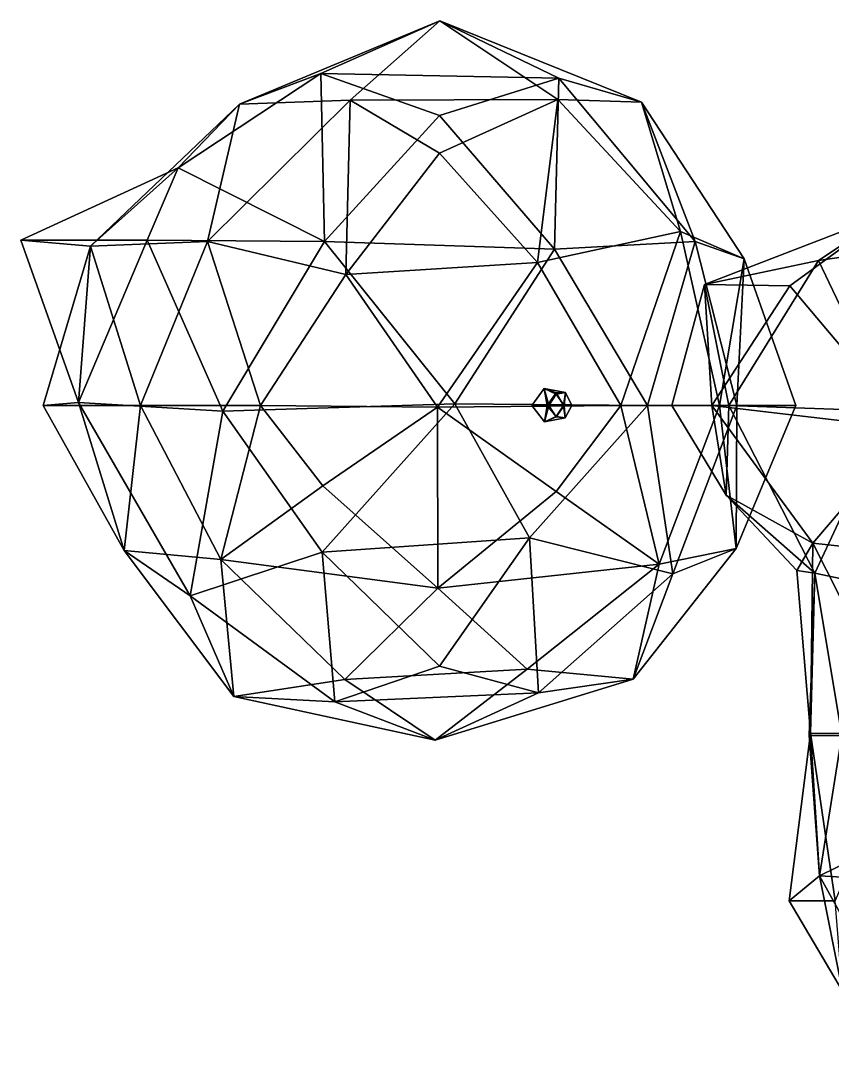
# Model space of a CAD drawing. Extents: x 290095 to 295679, y 4553756 to 4561441.
# Drawn here: x 293730.6 to 293818.2, y 4558997.1 to 4559108.8 of the extents above; entities that cross this region are included whole.
import ezdxf

# ---------------------------------------------------------------- set-up
doc = ezdxf.new("R2010")
doc.units = 0
doc.layers.add('Au_ppm_Pref_-_0_5', color=7, linetype='CONTINUOUS')

msp = doc.modelspace()

# ---------------------------------------------------------------- linework, layer by layer
at = {"layer": 'Au_ppm_Pref_-_0_5'}
for points in [[(293754.22, 4559099.79, 1828.57), (293775.84, 4559108.78, 1829.2), (293766.15, 4559100.2, 1833.92)], [(293775.84, 4559108.78, 1829.2), (293754.22, 4559099.79, 1828.57), (293763, 4559103.07, 1823.38)], [(293775.84, 4559108.78, 1829.2), (293763, 4559103.07, 1823.38), (293788.67, 4559102.6, 1823.15)], [(293788.57, 4559100.3, 1834.79), (293766.15, 4559100.2, 1833.92), (293775.84, 4559108.78, 1829.2)], [(293788.57, 4559100.3, 1834.79), (293775.84, 4559108.78, 1829.2), (293797.58, 4559099.99, 1828.54)], [(293797.58, 4559099.99, 1828.54), (293775.84, 4559108.78, 1829.2), (293788.67, 4559102.6, 1823.15)], [(293763.38, 4559084.97, 1817.38), (293763, 4559103.07, 1823.38), (293747.58, 4559092.92, 1822.18)], [(293754.22, 4559099.79, 1828.57), (293747.58, 4559092.92, 1822.18), (293763, 4559103.07, 1823.38)], [(293788.67, 4559102.6, 1823.15), (293763, 4559103.07, 1823.38), (293775.79, 4559098.57, 1818.88)], [(293775.79, 4559098.57, 1818.88), (293763, 4559103.07, 1823.38), (293763.38, 4559084.97, 1817.38)], [(293788.21, 4559084.12, 1817.85), (293788.67, 4559102.6, 1823.15), (293775.79, 4559098.57, 1818.88)], [(293788.21, 4559084.12, 1817.85), (293803.39, 4559084.95, 1822.95), (293788.67, 4559102.6, 1823.15)], [(293797.58, 4559099.99, 1828.54), (293788.67, 4559102.6, 1823.15), (293803.39, 4559084.95, 1822.95)], [(293750.74, 4559084.97, 1835.21), (293738.14, 4559084.45, 1829.08), (293754.22, 4559099.79, 1828.57)], [(293754.22, 4559099.79, 1828.57), (293738.14, 4559084.45, 1829.08), (293747.58, 4559092.92, 1822.18)], [(293750.74, 4559084.97, 1835.21), (293766.15, 4559100.2, 1833.92), (293765.69, 4559081.4, 1838.78)], [(293766.15, 4559100.2, 1833.92), (293750.74, 4559084.97, 1835.21), (293754.22, 4559099.79, 1828.57)], [(293766.15, 4559100.2, 1833.92), (293775.79, 4559094.48, 1838.38), (293765.69, 4559081.4, 1838.78)], [(293788.57, 4559100.3, 1834.79), (293775.79, 4559094.48, 1838.38), (293766.15, 4559100.2, 1833.92)], [(293788.57, 4559100.3, 1834.79), (293786.38, 4559082.7, 1839.44), (293775.79, 4559094.48, 1838.38)], [(293788.57, 4559100.3, 1834.79), (293801.79, 4559086.05, 1835.33), (293786.38, 4559082.7, 1839.44)], [(293788.57, 4559100.3, 1834.79), (293797.58, 4559099.99, 1828.54), (293801.79, 4559086.05, 1835.33)], [(293808.68, 4559083.1, 1829.31), (293801.79, 4559086.05, 1835.33), (293797.58, 4559099.99, 1828.54)], [(293797.58, 4559099.99, 1828.54), (293803.39, 4559084.95, 1822.95), (293808.68, 4559083.1, 1829.31)], [(293788.21, 4559084.12, 1817.85), (293775.79, 4559098.57, 1818.88), (293763.38, 4559084.97, 1817.38)], [(293786.38, 4559082.7, 1839.44), (293765.69, 4559081.4, 1838.78), (293775.79, 4559094.48, 1838.38)], [(293730.59, 4559085.1, 1823.37), (293747.58, 4559092.92, 1822.18), (293738.14, 4559084.45, 1829.08)], [(293730.59, 4559085.1, 1823.37), (293744.23, 4559085.1, 1820.38), (293747.58, 4559092.92, 1822.18)], [(293744.23, 4559085.1, 1820.38), (293763.38, 4559084.97, 1817.38), (293747.58, 4559092.92, 1822.18)], [(293816.7, 4559082.9, 1850.87), (293804.38, 4559080.31, 1847.13), (293824.45, 4559088.04, 1846.24)], [(293804.38, 4559080.31, 1847.13), (293813.59, 4559080.16, 1842.84), (293824.45, 4559088.04, 1846.24)], [(293813.59, 4559080.16, 1842.84), (293826.63, 4559064.74, 1843.66), (293824.45, 4559088.04, 1846.24)], [(293824.45, 4559088.04, 1846.24), (293839.75, 4559086.3, 1853.16), (293816.7, 4559082.9, 1850.87)], [(293795.37, 4559067.28, 1838.54), (293786.38, 4559082.7, 1839.44), (293801.79, 4559086.05, 1835.33)], [(293795.37, 4559067.28, 1838.54), (293801.79, 4559086.05, 1835.33), (293806.02, 4559067.28, 1834.36)], [(293808.68, 4559083.1, 1829.31), (293806.02, 4559067.28, 1834.36), (293801.79, 4559086.05, 1835.33)], [(293839.75, 4559086.3, 1853.16), (293824.48, 4559066.67, 1853.52), (293816.7, 4559082.9, 1850.87)], [(293736.81, 4559067.59, 1823.15), (293730.59, 4559085.1, 1823.37), (293738.14, 4559084.45, 1829.08)], [(293730.59, 4559085.1, 1823.37), (293736.81, 4559067.59, 1823.15), (293744.23, 4559085.1, 1820.38)], [(293752.41, 4559066.65, 1818.47), (293744.23, 4559085.1, 1820.38), (293736.81, 4559067.59, 1823.15)], [(293750.74, 4559084.97, 1835.21), (293743.51, 4559067.28, 1834.31), (293738.14, 4559084.45, 1829.08)], [(293743.51, 4559067.28, 1834.31), (293750.74, 4559084.97, 1835.21), (293756.48, 4559067.28, 1838.41)], [(293752.41, 4559066.65, 1818.47), (293763.38, 4559084.97, 1817.38), (293744.23, 4559085.1, 1820.38)], [(293765.69, 4559081.4, 1838.78), (293756.48, 4559067.28, 1838.41), (293750.74, 4559084.97, 1835.21)], [(293752.41, 4559066.65, 1818.47), (293777.45, 4559067.45, 1815.96), (293763.38, 4559084.97, 1817.38)], [(293788.21, 4559084.12, 1817.85), (293763.38, 4559084.97, 1817.38), (293777.45, 4559067.45, 1815.96)], [(293798.24, 4559067.28, 1818.73), (293803.39, 4559084.95, 1822.95), (293788.21, 4559084.12, 1817.85)], [(293798.24, 4559067.28, 1818.73), (293807.9, 4559067.28, 1824.24), (293803.39, 4559084.95, 1822.95)], [(293807.9, 4559067.28, 1824.24), (293808.68, 4559083.1, 1829.31), (293803.39, 4559084.95, 1822.95)], [(293743.51, 4559067.28, 1834.31), (293733.03, 4559067.28, 1829.31), (293738.14, 4559084.45, 1829.08)], [(293738.14, 4559084.45, 1829.08), (293733.03, 4559067.28, 1829.31), (293736.81, 4559067.59, 1823.15)], [(293777.45, 4559067.45, 1815.96), (293798.24, 4559067.28, 1818.73), (293788.21, 4559084.12, 1817.85)], [(293775.57, 4559067.07, 1839.21), (293765.69, 4559081.4, 1838.78), (293786.38, 4559082.7, 1839.44)], [(293795.37, 4559067.28, 1838.54), (293775.57, 4559067.07, 1839.21), (293786.38, 4559082.7, 1839.44)], [(293807.01, 4559067.28, 1850.23), (293804.38, 4559080.31, 1847.13), (293816.7, 4559082.9, 1850.87)], [(293808.68, 4559083.1, 1829.31), (293814.26, 4559067.28, 1829.31), (293806.02, 4559067.28, 1834.36)], [(293807.01, 4559067.28, 1850.23), (293816.7, 4559082.9, 1850.87), (293824.48, 4559066.67, 1853.52)], [(293814.26, 4559067.28, 1829.31), (293808.68, 4559083.1, 1829.31), (293807.9, 4559067.28, 1824.24)], [(293775.57, 4559067.07, 1839.21), (293756.48, 4559067.28, 1838.41), (293765.69, 4559081.4, 1838.78)], [(293807.01, 4559067.28, 1850.23), (293800.86, 4559067.28, 1847.13), (293804.38, 4559080.31, 1847.13)], [(293805.17, 4559067.28, 1843.16), (293804.38, 4559080.31, 1847.13), (293800.86, 4559067.28, 1847.13)], [(293805.17, 4559067.28, 1843.16), (293813.59, 4559080.16, 1842.84), (293804.38, 4559080.31, 1847.13)], [(293805.17, 4559067.28, 1843.16), (293826.63, 4559064.74, 1843.66), (293813.59, 4559080.16, 1842.84)], [(293785.76, 4559067.28, 1799.62), (293787.09, 4559069.11, 1799.62), (293787.43, 4559067.28, 1800.07)], [(293787.09, 4559069.11, 1799.62), (293785.76, 4559067.28, 1799.62), (293787.61, 4559067.28, 1799.25)], [(293787.09, 4559069.11, 1799.62), (293788.39, 4559068.64, 1800.07), (293787.43, 4559067.28, 1800.07)], [(293787.09, 4559069.11, 1799.62), (293789.38, 4559068.68, 1799.62), (293788.39, 4559068.64, 1800.07)], [(293787.09, 4559069.11, 1799.62), (293787.61, 4559067.28, 1799.25), (293788.39, 4559068.49, 1799.21)], [(293789.38, 4559068.68, 1799.62), (293787.09, 4559069.11, 1799.62), (293788.39, 4559068.49, 1799.21)], [(293789.16, 4559067.28, 1799.98), (293787.43, 4559067.28, 1800.07), (293788.39, 4559068.64, 1800.07)], [(293789.24, 4559067.28, 1799.22), (293788.39, 4559068.49, 1799.21), (293787.61, 4559067.28, 1799.25)], [(293789.24, 4559067.28, 1799.22), (293789.38, 4559068.68, 1799.62), (293788.39, 4559068.49, 1799.21)], [(293789.38, 4559068.68, 1799.62), (293789.16, 4559067.28, 1799.98), (293788.39, 4559068.64, 1800.07)], [(293789.38, 4559068.68, 1799.62), (293790.09, 4559067.28, 1799.62), (293789.16, 4559067.28, 1799.98)], [(293789.24, 4559067.28, 1799.22), (293790.09, 4559067.28, 1799.62), (293789.38, 4559068.68, 1799.62)], [(293733.03, 4559067.28, 1829.31), (293741.75, 4559051.61, 1829.31), (293736.81, 4559067.59, 1823.15)], [(293743.51, 4559067.28, 1834.31), (293741.75, 4559051.61, 1829.31), (293733.03, 4559067.28, 1829.31)], [(293752.41, 4559066.65, 1818.47), (293736.81, 4559067.59, 1823.15), (293748.87, 4559046.74, 1823.68)], [(293748.87, 4559046.74, 1823.68), (293736.81, 4559067.59, 1823.15), (293741.75, 4559051.61, 1829.31)], [(293752.18, 4559050.66, 1834.88), (293741.75, 4559051.61, 1829.31), (293743.51, 4559067.28, 1834.31)], [(293752.18, 4559050.66, 1834.88), (293743.51, 4559067.28, 1834.31), (293756.48, 4559067.28, 1838.41)], [(293763.19, 4559058.61, 1838.14), (293752.18, 4559050.66, 1834.88), (293756.48, 4559067.28, 1838.41)], [(293752.41, 4559066.65, 1818.47), (293763.12, 4559051.44, 1818.49), (293777.45, 4559067.45, 1815.96)], [(293775.57, 4559067.07, 1839.21), (293763.19, 4559058.61, 1838.14), (293756.48, 4559067.28, 1838.41)], [(293763.12, 4559051.44, 1818.49), (293785.5, 4559052.98, 1818.08), (293777.45, 4559067.45, 1815.96)], [(293775.57, 4559067.07, 1839.21), (293775.6, 4559047.56, 1837.6), (293763.19, 4559058.61, 1838.14)], [(293795.37, 4559067.28, 1838.54), (293788.39, 4559057.99, 1838.35), (293775.57, 4559067.07, 1839.21)], [(293775.57, 4559067.07, 1839.21), (293788.39, 4559057.99, 1838.35), (293775.6, 4559047.56, 1837.6)], [(293798.24, 4559067.28, 1818.73), (293777.45, 4559067.45, 1815.96), (293785.5, 4559052.98, 1818.08)], [(293798.24, 4559067.28, 1818.73), (293785.5, 4559052.98, 1818.08), (293800.98, 4559049.09, 1823.14)], [(293787.14, 4559065.52, 1799.62), (293785.76, 4559067.28, 1799.62), (293787.43, 4559067.28, 1800.07)], [(293785.76, 4559067.28, 1799.62), (293787.14, 4559065.52, 1799.62), (293787.61, 4559067.28, 1799.25)], [(293787.14, 4559065.52, 1799.62), (293787.43, 4559067.28, 1800.07), (293788.39, 4559066.09, 1800.01)], [(293787.14, 4559065.52, 1799.62), (293788.39, 4559066.05, 1799.21), (293787.61, 4559067.28, 1799.25)], [(293788.39, 4559066.09, 1800.01), (293787.43, 4559067.28, 1800.07), (293789.16, 4559067.28, 1799.98)], [(293789.24, 4559067.28, 1799.22), (293787.61, 4559067.28, 1799.25), (293788.39, 4559066.05, 1799.21)], [(293795.37, 4559067.28, 1838.54), (293799.5, 4559050.16, 1835.06), (293788.39, 4559057.99, 1838.35)], [(293789.24, 4559067.28, 1799.22), (293788.39, 4559066.05, 1799.21), (293789.35, 4559065.92, 1799.62)], [(293789.35, 4559065.92, 1799.62), (293788.39, 4559066.09, 1800.01), (293789.16, 4559067.28, 1799.98)], [(293790.09, 4559067.28, 1799.62), (293789.35, 4559065.92, 1799.62), (293789.16, 4559067.28, 1799.98)], [(293789.24, 4559067.28, 1799.22), (293789.35, 4559065.92, 1799.62), (293790.09, 4559067.28, 1799.62)], [(293795.37, 4559067.28, 1838.54), (293806.02, 4559067.28, 1834.36), (293799.5, 4559050.16, 1835.06)], [(293798.24, 4559067.28, 1818.73), (293800.98, 4559049.09, 1823.14), (293807.9, 4559067.28, 1824.24)], [(293807.82, 4559051.82, 1829.31), (293799.5, 4559050.16, 1835.06), (293806.02, 4559067.28, 1834.36)], [(293807.01, 4559067.28, 1850.23), (293806.74, 4559057.6, 1847.13), (293800.86, 4559067.28, 1847.13)], [(293805.17, 4559067.28, 1843.16), (293800.86, 4559067.28, 1847.13), (293806.74, 4559057.6, 1847.13)], [(293807.82, 4559051.82, 1829.31), (293807.9, 4559067.28, 1824.24), (293800.98, 4559049.09, 1823.14)], [(293805.17, 4559067.28, 1843.16), (293806.74, 4559057.6, 1847.13), (293816.1, 4559052.4, 1843.35)], [(293805.17, 4559067.28, 1843.16), (293816.1, 4559052.4, 1843.35), (293826.63, 4559064.74, 1843.66)], [(293814.26, 4559067.28, 1829.31), (293807.82, 4559051.82, 1829.31), (293806.02, 4559067.28, 1834.36)], [(293807.01, 4559067.28, 1850.23), (293816.31, 4559049.19, 1852.47), (293806.74, 4559057.6, 1847.13)], [(293807.01, 4559067.28, 1850.23), (293824.48, 4559066.67, 1853.52), (293816.31, 4559049.19, 1852.47)], [(293807.82, 4559051.82, 1829.31), (293814.26, 4559067.28, 1829.31), (293807.9, 4559067.28, 1824.24)], [(293752.41, 4559066.65, 1818.47), (293748.87, 4559046.74, 1823.68), (293763.12, 4559051.44, 1818.49)], [(293789.35, 4559065.92, 1799.62), (293787.14, 4559065.52, 1799.62), (293788.39, 4559066.09, 1800.01)], [(293787.14, 4559065.52, 1799.62), (293789.35, 4559065.92, 1799.62), (293788.39, 4559066.05, 1799.21)], [(293827.8, 4559046.78, 1857.35), (293816.31, 4559049.19, 1852.47), (293824.48, 4559066.67, 1853.52)], [(293838.95, 4559049.93, 1842.24), (293826.63, 4559064.74, 1843.66), (293816.1, 4559052.4, 1843.35)], [(293763.19, 4559058.61, 1838.14), (293775.6, 4559047.56, 1837.6), (293752.18, 4559050.66, 1834.88)], [(293775.6, 4559047.56, 1837.6), (293788.39, 4559057.99, 1838.35), (293799.5, 4559050.16, 1835.06)], [(293816.31, 4559049.19, 1852.47), (293814.36, 4559049.46, 1847.13), (293806.74, 4559057.6, 1847.13)], [(293816.1, 4559052.4, 1843.35), (293806.74, 4559057.6, 1847.13), (293814.36, 4559049.46, 1847.13)], [(293785.5, 4559052.98, 1818.08), (293763.12, 4559051.44, 1818.49), (293775.79, 4559039.14, 1819.93)], [(293786.47, 4559036.27, 1824.01), (293785.5, 4559052.98, 1818.08), (293775.79, 4559039.14, 1819.93)], [(293786.47, 4559036.27, 1824.01), (293800.98, 4559049.09, 1823.14), (293785.5, 4559052.98, 1818.08)], [(293814.36, 4559049.46, 1847.13), (293815.84, 4559031.9, 1847.42), (293816.1, 4559052.4, 1843.35)], [(293826.47, 4559031.89, 1841.75), (293816.1, 4559052.4, 1843.35), (293815.84, 4559031.9, 1847.42)], [(293838.95, 4559049.93, 1842.24), (293816.1, 4559052.4, 1843.35), (293826.47, 4559031.89, 1841.75)], [(293753.58, 4559035.88, 1829.31), (293748.87, 4559046.74, 1823.68), (293741.75, 4559051.61, 1829.31)], [(293753.58, 4559035.88, 1829.31), (293741.75, 4559051.61, 1829.31), (293752.18, 4559050.66, 1834.88)], [(293748.87, 4559046.74, 1823.68), (293764.48, 4559035.3, 1823.98), (293763.12, 4559051.44, 1818.49)], [(293764.48, 4559035.3, 1823.98), (293775.79, 4559039.14, 1819.93), (293763.12, 4559051.44, 1818.49)], [(293799.5, 4559050.16, 1835.06), (293807.82, 4559051.82, 1829.31), (293796.68, 4559037.75, 1829.31)], [(293796.68, 4559037.75, 1829.31), (293807.82, 4559051.82, 1829.31), (293800.98, 4559049.09, 1823.14)], [(293765.57, 4559037.71, 1834.35), (293752.18, 4559050.66, 1834.88), (293775.6, 4559047.56, 1837.6)], [(293765.57, 4559037.71, 1834.35), (293753.58, 4559035.88, 1829.31), (293752.18, 4559050.66, 1834.88)], [(293799.5, 4559050.16, 1835.06), (293785.25, 4559038.81, 1834.34), (293775.6, 4559047.56, 1837.6)], [(293799.5, 4559050.16, 1835.06), (293796.68, 4559037.75, 1829.31), (293785.25, 4559038.81, 1834.34)], [(293786.47, 4559036.27, 1824.01), (293796.68, 4559037.75, 1829.31), (293800.98, 4559049.09, 1823.14)], [(293816.31, 4559049.19, 1852.47), (293815.84, 4559031.9, 1847.42), (293814.36, 4559049.46, 1847.13)], [(293816.31, 4559049.19, 1852.47), (293819.21, 4559031.65, 1856.36), (293815.68, 4559031.65, 1853.07)], [(293816.31, 4559049.19, 1852.47), (293815.68, 4559031.65, 1853.07), (293815.84, 4559031.9, 1847.42)], [(293827.8, 4559046.78, 1857.35), (293819.21, 4559031.65, 1856.36), (293816.31, 4559049.19, 1852.47)], [(293765.57, 4559037.71, 1834.35), (293775.6, 4559047.56, 1837.6), (293785.25, 4559038.81, 1834.34)], [(293764.48, 4559035.3, 1823.98), (293748.87, 4559046.74, 1823.68), (293753.58, 4559035.88, 1829.31)], [(293786.47, 4559036.27, 1824.01), (293775.79, 4559039.14, 1819.93), (293764.48, 4559035.3, 1823.98)], [(293765.57, 4559037.71, 1834.35), (293785.25, 4559038.81, 1834.34), (293775.31, 4559031.15, 1829.24)], [(293785.25, 4559038.81, 1834.34), (293796.68, 4559037.75, 1829.31), (293775.31, 4559031.15, 1829.24)], [(293765.57, 4559037.71, 1834.35), (293775.31, 4559031.15, 1829.24), (293753.58, 4559035.88, 1829.31)], [(293786.47, 4559036.27, 1824.01), (293775.31, 4559031.15, 1829.24), (293796.68, 4559037.75, 1829.31)], [(293753.58, 4559035.88, 1829.31), (293775.31, 4559031.15, 1829.24), (293764.48, 4559035.3, 1823.98)], [(293786.47, 4559036.27, 1824.01), (293764.48, 4559035.3, 1823.98), (293775.31, 4559031.15, 1829.24)], [(293813.52, 4559013.83, 1847.13), (293815.84, 4559031.9, 1847.42), (293816.8, 4559016.52, 1852.45)], [(293815.84, 4559031.9, 1847.42), (293813.52, 4559013.83, 1847.13), (293818.49, 4559013.83, 1843.5)], [(293815.68, 4559031.65, 1853.07), (293816.8, 4559016.52, 1852.45), (293815.84, 4559031.9, 1847.42)], [(293816.8, 4559016.52, 1852.45), (293815.68, 4559031.65, 1853.07), (293819.21, 4559031.65, 1856.36)], [(293815.84, 4559031.9, 1847.42), (293818.49, 4559013.83, 1843.5), (293826.47, 4559031.89, 1841.75)], [(293816.8, 4559016.52, 1852.45), (293819.21, 4559031.65, 1856.36), (293826.19, 4559021.11, 1856.58)], [(293838.64, 4559015.21, 1851.97), (293816.8, 4559016.52, 1852.45), (293826.19, 4559021.11, 1856.58)], [(293819.28, 4559004.06, 1847.13), (293813.52, 4559013.83, 1847.13), (293816.8, 4559016.52, 1852.45)], [(293819.28, 4559004.06, 1847.13), (293816.8, 4559016.52, 1852.45), (293827.6, 4558997.05, 1852.06)], [(293827.6, 4558997.05, 1852.06), (293816.8, 4559016.52, 1852.45), (293838.64, 4559015.21, 1851.97)], [(293813.52, 4559013.83, 1847.13), (293819.28, 4559004.06, 1847.13), (293818.49, 4559013.83, 1843.5)]]:
    msp.add_3dface(points, dxfattribs=at)

doc.saveas('drawing.dxf')
